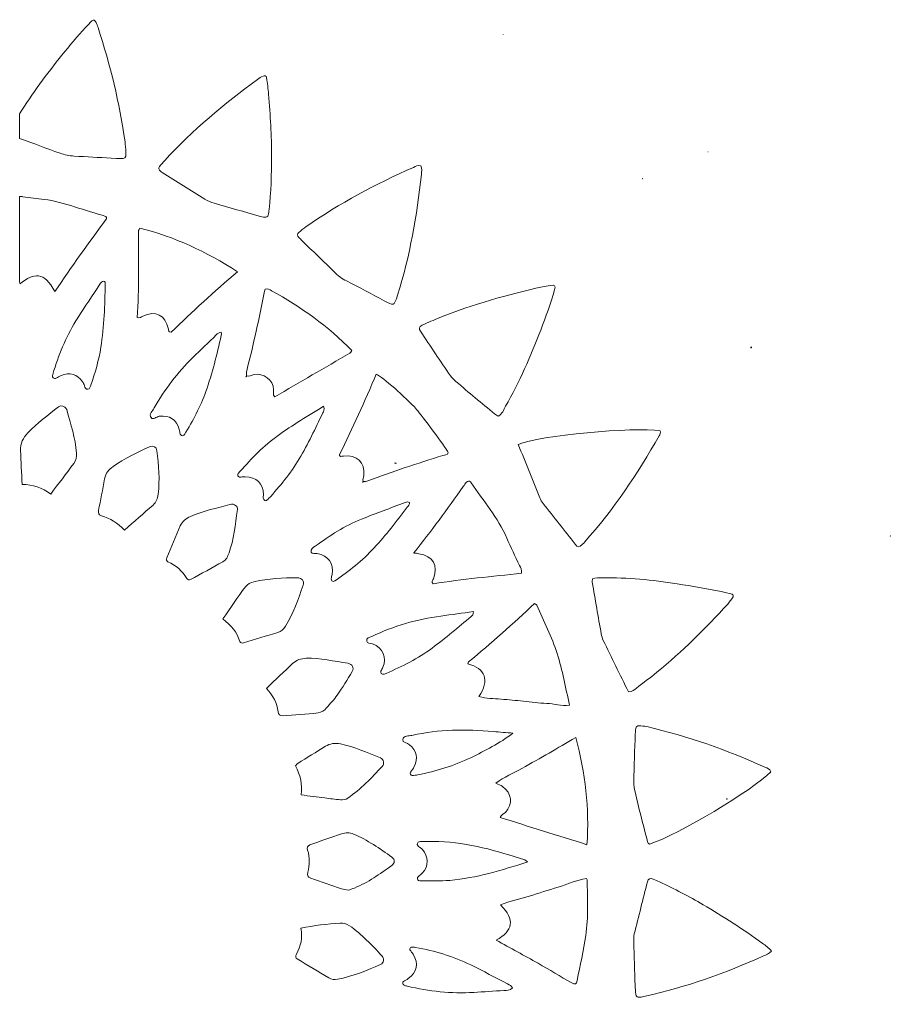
# Model space of a CAD drawing. Extents: x 419 to 2590, y -2736 to -264.
# Drawn here: x 2145.7 to 2411.8, y -2434.7 to -2135.8 of the extents above; entities that cross this region are included whole.
import ezdxf

# ---------------------------------------------------------------- set-up
doc = ezdxf.new("R2010")
doc.units = 0
doc.header["$MEASUREMENT"] = 0
doc.layers.add('Layer 1', color=7, linetype='Continuous')

# ---------------------------------------------------------------- blocks, each defined once
blk = doc.blocks.new('block 2')
at = {"layer": 'Layer 1', "true_color": 0xffffff}
h = blk.add_hatch(color=7, dxfattribs=at)
h.dxf.hatch_style = 2
edge = h.paths.add_edge_path()
edge.add_spline(control_points=[(2293.52, -2140.32), (2293.53, -2140.3), (2293.53, -2140.27), (2293.53, -2140.25), (2293.51, -2140.24), (2293.48, -2140.24), (2293.46, -2140.23), (2293.48, -2140.28), (2293.5, -2140.34), (2293.52, -2140.39), (2293.52, -2140.37), (2293.52, -2140.35), (2293.52, -2140.32)], knot_values=[0, 0, 0, 0, 1, 1, 1, 2, 2, 2, 3, 3, 3, 4, 4, 4, 4], degree=3, periodic=1)
h = blk.add_hatch(color=7, dxfattribs=at)
h.dxf.hatch_style = 2
edge = h.paths.add_edge_path()
edge.add_spline(control_points=[(2356.05, -2176.24), (2356.09, -2176.25), (2356.11, -2176.25), (2356.15, -2176.26), (2356.14, -2176.24), (2356.14, -2176.21), (2356.13, -2176.19), (2356.11, -2176.19), (2356.1, -2176.19), (2356.09, -2176.19), (2356.08, -2176.2), (2356.06, -2176.22), (2356.05, -2176.24)], knot_values=[0, 0, 0, 0, 1, 1, 1, 2, 2, 2, 3, 3, 3, 4, 4, 4, 4], degree=3, periodic=1)
h = blk.add_hatch(color=7, dxfattribs=at)
h.dxf.hatch_style = 2
edge = h.paths.add_edge_path()
edge.add_spline(control_points=[(2336.15, -2184.48), (2336.11, -2184.45), (2336.08, -2184.42), (2336.04, -2184.39), (2336, -2184.47), (2336.01, -2184.51), (2336.15, -2184.48)], knot_values=[0, 0, 0, 0, 1, 1, 1, 2, 2, 2, 2], degree=3, periodic=1)
h = blk.add_hatch(color=7, dxfattribs=at)
h.dxf.hatch_style = 2
edge = h.paths.add_edge_path()
edge.add_spline(control_points=[(2369.32, -2235.97), (2369.23, -2235.83), (2369.16, -2235.86), (2369.18, -2236.06), (2369.18, -2236.09), (2369.25, -2236.12), (2369.32, -2236.15), (2369.33, -2236.16), (2369.33, -2236.16), (2369.34, -2236.16), (2369.36, -2236.17), (2369.38, -2236.18), (2369.39, -2236.19), (2369.38, -2236.17), (2369.38, -2236.14), (2369.37, -2236.12), (2369.36, -2236.1), (2369.36, -2236.08), (2369.35, -2236.05), (2369.35, -2236.04), (2369.36, -2236.03), (2369.36, -2236.02), (2369.34, -2236), (2369.33, -2235.99), (2369.32, -2235.97)], knot_values=[0, 0, 0, 0, 1, 1, 1, 2, 2, 2, 3, 3, 3, 4, 4, 4, 5, 5, 5, 6, 6, 6, 7, 7, 7, 8, 8, 8, 8], degree=3, periodic=1)
h = blk.add_hatch(color=7, dxfattribs=at)
h.dxf.hatch_style = 2
edge = h.paths.add_edge_path()
edge.add_spline(control_points=[(2260.53, -2271.38), (2260.54, -2271.38), (2260.54, -2271.37), (2260.54, -2271.37), (2260.5, -2271.36), (2260.46, -2271.35), (2260.42, -2271.34), (2260.54, -2271.39), (2260.65, -2271.44), (2260.76, -2271.48), (2260.68, -2271.45), (2260.61, -2271.42), (2260.53, -2271.38)], knot_values=[0, 0, 0, 0, 1, 1, 1, 2, 2, 2, 3, 3, 3, 4, 4, 4, 4], degree=3, periodic=1)
h = blk.add_hatch(color=7, dxfattribs=at)
h.dxf.hatch_style = 2
edge = h.paths.add_edge_path()
edge.add_spline(control_points=[(2411.76, -2293.62), (2411.79, -2293.64), (2411.81, -2293.65), (2411.84, -2293.68), (2411.82, -2293.65), (2411.83, -2293.63), (2411.82, -2293.61), (2411.81, -2293.61), (2411.8, -2293.61), (2411.79, -2293.61), (2411.78, -2293.61), (2411.77, -2293.61), (2411.76, -2293.62)], knot_values=[0, 0, 0, 0, 1, 1, 1, 2, 2, 2, 3, 3, 3, 4, 4, 4, 4], degree=3, periodic=1)
h = blk.add_hatch(color=7, dxfattribs=at)
h.dxf.hatch_style = 2
edge = h.paths.add_edge_path()
edge.add_spline(control_points=[(2361.91, -2374.1), (2361.93, -2374.06), (2361.94, -2374.03), (2361.96, -2374), (2361.89, -2374.03), (2361.82, -2374.06), (2361.74, -2374.1), (2361.78, -2374.09), (2361.82, -2374.09), (2361.86, -2374.09), (2361.88, -2374.09), (2361.89, -2374.09), (2361.91, -2374.1)], knot_values=[0, 0, 0, 0, 1, 1, 1, 2, 2, 2, 3, 3, 3, 4, 4, 4, 4], degree=3, periodic=1)
at = {"layer": 'Layer 1', "lineweight": 0}
for points, knots in [([(2151.88, -2155.5), (2156.25, -2149.49), (2160.92, -2143.72), (2165.89, -2138.2), (2166.5, -2137.52), (2167.14, -2136.87), (2167.81, -2136.24), (2168.27, -2135.8), (2168.83, -2136), (2169.1, -2136.66), (2169.31, -2137.19), (2169.53, -2137.72), (2169.7, -2138.26), (2173.43, -2149.68), (2176.27, -2161.3), (2177.93, -2173.2), (2177.96, -2173.42), (2177.99, -2173.65), (2178, -2173.88), (2178.4, -2179.11), (2178.81, -2178.35), (2173.7, -2178.17), (2169.94, -2177.96), (2166.18, -2177.75), (2162.42, -2177.53), (2160.93, -2177.45), (2159.47, -2177.17), (2158.07, -2176.66), (2153.95, -2175.16), (2149.83, -2173.65), (2145.71, -2172.14), (2145.71, -2172.14), (2145.71, -2164.64), (2145.71, -2164.64), (2147.65, -2161.52), (2149.72, -2158.48), (2151.88, -2155.5)], [0, 0, 0, 0, 1, 1, 1, 2, 2, 2, 3, 3, 3, 4, 4, 4, 5, 5, 5, 6, 6, 6, 7, 7, 7, 8, 8, 8, 9, 9, 9, 10, 10, 10, 11, 11, 11, 12, 12, 12, 12]), ([(2293.52, -2140.32), (2293.53, -2140.3), (2293.53, -2140.27), (2293.53, -2140.25), (2293.51, -2140.24), (2293.48, -2140.24), (2293.46, -2140.23), (2293.48, -2140.28), (2293.5, -2140.34), (2293.52, -2140.39), (2293.52, -2140.37), (2293.52, -2140.35), (2293.52, -2140.32)], [0, 0, 0, 0, 1, 1, 1, 2, 2, 2, 3, 3, 3, 4, 4, 4, 4]), ([(2188.5, -2180.69), (2188.99, -2180.06), (2189.5, -2179.44), (2190.05, -2178.86), (2198.63, -2169.63), (2208.19, -2161.51), (2218.39, -2154.13), (2218.94, -2153.73), (2219.53, -2153.36), (2220.13, -2153.06), (2220.62, -2152.82), (2221.06, -2153.02), (2221.14, -2153.56), (2221.4, -2155.25), (2221.69, -2156.94), (2221.81, -2158.65), (2222.27, -2165.02), (2222.84, -2171.39), (2222.66, -2177.42), (2222.75, -2183.17), (2222.57, -2188.53), (2221.95, -2193.87), (2221.88, -2194.43), (2221.83, -2195.01), (2221.67, -2195.55), (2221.54, -2196), (2221.15, -2196.29), (2220.63, -2196.22), (2220.07, -2196.15), (2219.51, -2196.04), (2218.96, -2195.89), (2214.36, -2194.59), (2209.76, -2193.27), (2205.15, -2191.97), (2204.15, -2191.69), (2203.24, -2191.28), (2202.36, -2190.72), (2198.02, -2187.97), (2193.66, -2185.26), (2189.31, -2182.53), (2189.12, -2182.41), (2188.91, -2182.31), (2188.74, -2182.16), (2188.25, -2181.74), (2188.06, -2181.24), (2188.5, -2180.69)], [0, 0, 0, 0, 1, 1, 1, 2, 2, 2, 3, 3, 3, 4, 4, 4, 5, 5, 5, 6, 6, 6, 7, 7, 7, 8, 8, 8, 9, 9, 9, 10, 10, 10, 11, 11, 11, 12, 12, 12, 13, 13, 13, 14, 14, 14, 15, 15, 15, 15]), ([(2356.05, -2176.24), (2356.09, -2176.25), (2356.11, -2176.25), (2356.15, -2176.26), (2356.14, -2176.24), (2356.14, -2176.21), (2356.13, -2176.19), (2356.11, -2176.19), (2356.1, -2176.19), (2356.09, -2176.19), (2356.08, -2176.2), (2356.06, -2176.22), (2356.05, -2176.24)], [0, 0, 0, 0, 1, 1, 1, 2, 2, 2, 3, 3, 3, 4, 4, 4, 4]), ([(2231.04, -2200.89), (2231.71, -2200.28), (2232.45, -2199.73), (2233.19, -2199.21), (2243.49, -2191.95), (2254.54, -2186.05), (2266.05, -2180.99), (2266.76, -2180.68), (2267.45, -2180.15), (2268.32, -2180.51), (2268.76, -2181.37), (2268.6, -2182.29), (2268.5, -2183.19), (2267.14, -2195.68), (2265.01, -2208.03), (2261.23, -2220.05), (2260.12, -2223.59), (2259.99, -2223.3), (2257.17, -2221.76), (2253.36, -2219.69), (2249.52, -2217.69), (2245.66, -2215.71), (2244.23, -2214.97), (2242.95, -2214.07), (2241.8, -2212.92), (2238.57, -2209.7), (2235.27, -2206.54), (2232, -2203.35), (2231.68, -2203.04), (2231.35, -2202.72), (2231.04, -2202.39), (2230.56, -2201.89), (2230.55, -2201.33), (2231.04, -2200.89)], [0, 0, 0, 0, 1, 1, 1, 2, 2, 2, 3, 3, 3, 4, 4, 4, 5, 5, 5, 6, 6, 6, 7, 7, 7, 8, 8, 8, 9, 9, 9, 10, 10, 10, 11, 11, 11, 11]), ([(2336.15, -2184.48), (2336.11, -2184.45), (2336.08, -2184.42), (2336.04, -2184.39), (2336, -2184.47), (2336.01, -2184.51), (2336.15, -2184.48)], [0, 0, 0, 0, 1, 1, 1, 2, 2, 2, 2]), ([(2172.19, -2196.84), (2166.82, -2204.08), (2161.52, -2211.37), (2156.52, -2218.97), (2153.15, -2212.7), (2150.11, -2213.23), (2145.86, -2216.54), (2145.81, -2216.38), (2145.76, -2216.23), (2145.71, -2216.08), (2145.71, -2216.08), (2145.71, -2189.84), (2145.71, -2189.84), (2146.05, -2189.89), (2146.4, -2189.93), (2146.74, -2189.97), (2148.89, -2190.24), (2151.04, -2190.53), (2153.19, -2190.78), (2156.38, -2191.16), (2159.44, -2192.04), (2162.48, -2193.02), (2165.73, -2194.06), (2169, -2195.02), (2172.11, -2195.98), (2172.22, -2196.33), (2172.27, -2196.42), (2172.27, -2196.51), (2172.27, -2196.63), (2172.25, -2196.76), (2172.19, -2196.84)], [0, 0, 0, 0, 1, 1, 1, 2, 2, 2, 3, 3, 3, 4, 4, 4, 5, 5, 5, 6, 6, 6, 7, 7, 7, 8, 8, 8, 9, 9, 9, 10, 10, 10, 10]), ([(2182.1, -2200.28), (2182.1, -2200.08), (2182.28, -2199.88), (2182.44, -2199.55), (2193.01, -2202.2), (2202.77, -2206.69), (2212.28, -2212.88), (2205.14, -2218.96), (2198.43, -2225.14), (2192.07, -2231.4), (2191.11, -2231.38), (2191.26, -2230.82), (2191.18, -2230.43), (2190.3, -2226.13), (2187.27, -2224.59), (2183.35, -2226.47), (2182.86, -2226.71), (2182.45, -2227.2), (2181.63, -2226.9), (2182.3, -2218.08), (2181.95, -2209.17), (2182.1, -2200.28)], [0, 0, 0, 0, 1, 1, 1, 2, 2, 2, 3, 3, 3, 4, 4, 4, 5, 5, 5, 6, 6, 6, 7, 7, 7, 7]), ([(2167.52, -2247.51), (2167.35, -2248.02), (2167.22, -2248.7), (2166.58, -2248.81), (2165.84, -2248.93), (2165.75, -2248.24), (2165.55, -2247.72), (2165.39, -2247.3), (2165.2, -2246.87), (2164.95, -2246.5), (2163.45, -2244.24), (2160.89, -2243.5), (2158.38, -2244.6), (2157.86, -2244.83), (2157.39, -2245.17), (2156.9, -2245.44), (2156.57, -2245.62), (2156.22, -2245.56), (2155.97, -2245.31), (2155.84, -2245.18), (2155.76, -2244.92), (2155.8, -2244.73), (2155.89, -2244.18), (2156.02, -2243.62), (2156.19, -2243.08), (2158.02, -2237.43), (2160.26, -2231.97), (2163.48, -2226.97), (2165.7, -2223.53), (2167.99, -2220.13), (2170.27, -2216.73), (2170.56, -2216.3), (2170.79, -2215.71), (2171.42, -2215.74), (2171.91, -2215.9), (2171.87, -2216.29), (2171.87, -2216.6), (2171.79, -2223.08), (2171.56, -2229.56), (2170.55, -2235.98), (2169.93, -2239.92), (2168.77, -2243.73), (2167.52, -2247.51)], [0, 0, 0, 0, 1, 1, 1, 2, 2, 2, 3, 3, 3, 4, 4, 4, 5, 5, 5, 6, 6, 6, 7, 7, 7, 8, 8, 8, 9, 9, 9, 10, 10, 10, 11, 11, 11, 12, 12, 12, 13, 13, 13, 14, 14, 14, 14]), ([(2274.09, -2226.92), (2284.27, -2222.81), (2294.81, -2219.89), (2305.5, -2217.5), (2306.28, -2217.32), (2307.08, -2217.23), (2307.87, -2217.11), (2309.34, -2216.89), (2309.55, -2217.07), (2309.18, -2218.41), (2308.03, -2222.6), (2306.48, -2226.65), (2304.96, -2230.71), (2301.94, -2238.73), (2298.44, -2246.54), (2294.24, -2254.02), (2293.64, -2255.08), (2293.24, -2256.33), (2292.01, -2257.07), (2291.63, -2256.84), (2291.22, -2256.64), (2290.88, -2256.36), (2286.93, -2253.07), (2282.98, -2249.77), (2279.06, -2246.45), (2278.45, -2245.94), (2277.84, -2245.4), (2277.4, -2244.75), (2274.31, -2240.22), (2271.27, -2235.66), (2268.22, -2231.1), (2267.62, -2230.2), (2267.74, -2229.69), (2268.75, -2229.23), (2270.51, -2228.42), (2272.29, -2227.65), (2274.09, -2226.92)], [0, 0, 0, 0, 1, 1, 1, 2, 2, 2, 3, 3, 3, 4, 4, 4, 5, 5, 5, 6, 6, 6, 7, 7, 7, 8, 8, 8, 9, 9, 9, 10, 10, 10, 11, 11, 11, 12, 12, 12, 12]), ([(2247.27, -2237), (2247.07, -2237.26), (2246.92, -2237.61), (2246.65, -2237.76), (2239, -2242.23), (2231.34, -2246.67), (2223.67, -2251.12), (2222.98, -2250.41), (2223.37, -2249.58), (2223.35, -2248.85), (2223.28, -2246.06), (2220.2, -2243.66), (2217.29, -2244.3), (2216.56, -2244.46), (2215.9, -2245.02), (2215.08, -2244.75), (2215.08, -2244.77), (2215.08, -2244.79), (2215.08, -2244.8), (2215.05, -2244.8), (2215.04, -2244.81), (2215.01, -2244.82), (2215.02, -2244.88), (2215.03, -2244.93), (2215.06, -2244.95), (2215.03, -2244.95), (2215.01, -2244.96), (2214.98, -2244.97), (2214.8, -2245.03), (2214.79, -2244.87), (2215.01, -2244.82), (2215.01, -2244.79), (2215.01, -2244.77), (2215.01, -2244.73), (2215.03, -2244.74), (2215.06, -2244.75), (2215.08, -2244.75), (2215.08, -2244.21), (2214.98, -2243.64), (2215.12, -2243.13), (2217.24, -2235.09), (2218.93, -2226.95), (2220.56, -2218.8), (2220.6, -2218.58), (2220.72, -2218.38), (2220.8, -2218.18), (2221.57, -2217.86), (2222.12, -2218.36), (2222.7, -2218.68), (2231.7, -2223.67), (2240.05, -2229.54), (2247.27, -2237)], [0, 0, 0, 0, 1, 1, 1, 2, 2, 2, 3, 3, 3, 4, 4, 4, 5, 5, 5, 6, 6, 6, 7, 7, 7, 8, 8, 8, 9, 9, 9, 10, 10, 10, 11, 11, 11, 12, 12, 12, 13, 13, 13, 14, 14, 14, 15, 15, 15, 16, 16, 16, 17, 17, 17, 17]), ([(2207.34, -2232.39), (2205.97, -2238.16), (2204.65, -2243.95), (2202.63, -2249.53), (2200.97, -2254.15), (2198.73, -2258.52), (2196.06, -2262.65), (2195.87, -2262.94), (2195.58, -2263.16), (2195.22, -2262.98), (2195.04, -2262.88), (2194.85, -2262.68), (2194.8, -2262.49), (2194.67, -2262.06), (2194.64, -2261.59), (2194.53, -2261.15), (2193.7, -2258.04), (2191.59, -2256.69), (2188.4, -2257.08), (2187.52, -2257.18), (2186.5, -2258.31), (2185.89, -2257.49), (2185.09, -2256.42), (2186.37, -2255.46), (2186.88, -2254.53), (2190.03, -2248.79), (2194.02, -2243.68), (2198.69, -2239.09), (2201.05, -2236.77), (2203.45, -2234.49), (2205.83, -2232.19), (2206.24, -2231.8), (2206.64, -2231.38), (2207.35, -2231.39), (2207.35, -2231.72), (2207.41, -2232.07), (2207.34, -2232.39)], [0, 0, 0, 0, 1, 1, 1, 2, 2, 2, 3, 3, 3, 4, 4, 4, 5, 5, 5, 6, 6, 6, 7, 7, 7, 8, 8, 8, 9, 9, 9, 10, 10, 10, 11, 11, 11, 12, 12, 12, 12]), ([(2369.32, -2235.97), (2369.23, -2235.83), (2369.16, -2235.86), (2369.18, -2236.06), (2369.18, -2236.09), (2369.25, -2236.12), (2369.32, -2236.15), (2369.33, -2236.16), (2369.33, -2236.16), (2369.34, -2236.16), (2369.36, -2236.17), (2369.38, -2236.18), (2369.39, -2236.19), (2369.38, -2236.17), (2369.38, -2236.14), (2369.37, -2236.12), (2369.36, -2236.1), (2369.36, -2236.08), (2369.35, -2236.05), (2369.35, -2236.04), (2369.36, -2236.03), (2369.36, -2236.02), (2369.34, -2236), (2369.33, -2235.99), (2369.32, -2235.97)], [0, 0, 0, 0, 1, 1, 1, 2, 2, 2, 3, 3, 3, 4, 4, 4, 5, 5, 5, 6, 6, 6, 7, 7, 7, 8, 8, 8, 8]), ([(2254.69, -2244.18), (2256.74, -2245.16), (2263.6, -2251.19), (2267.03, -2254.96), (2268.65, -2256.74), (2275.74, -2266.4), (2276.72, -2268.17), (2276.46, -2268.99), (2275.64, -2268.87), (2275.06, -2269.05), (2267.35, -2271.49), (2259.65, -2273.94), (2252.1, -2276.85), (2251.69, -2277), (2251.22, -2276.99), (2250.77, -2277.05), (2250.79, -2277.08), (2250.8, -2277.11), (2250.81, -2277.14), (2250.79, -2277.11), (2250.76, -2277.1), (2250.73, -2277.08), (2250.65, -2277.14), (2250.62, -2277.19), (2250.62, -2277.23), (2250.6, -2277.22), (2250.58, -2277.2), (2250.55, -2277.17), (2250.46, -2277.1), (2250.58, -2277), (2250.73, -2277.08), (2250.74, -2277.07), (2250.75, -2277.06), (2250.77, -2277.05), (2250.77, -2277.05), (2250.77, -2277.05), (2250.77, -2277.05), (2250.44, -2276.42), (2250.81, -2275.8), (2250.88, -2275.17), (2251.31, -2271.13), (2248.79, -2268.73), (2244.67, -2269.25), (2244.34, -2269.29), (2244.01, -2269.3), (2243.75, -2269.32), (2243.59, -2269.2), (2243.46, -2269.14), (2243.44, -2269.06), (2243.41, -2268.97), (2243.46, -2268.83), (2243.51, -2268.73), (2247.45, -2260.65), (2251.23, -2252.49), (2254.69, -2244.18)], [0, 0, 0, 0, 1, 1, 1, 2, 2, 2, 3, 3, 3, 4, 4, 4, 5, 5, 5, 6, 6, 6, 7, 7, 7, 8, 8, 8, 9, 9, 9, 10, 10, 10, 11, 11, 11, 12, 12, 12, 13, 13, 13, 14, 14, 14, 15, 15, 15, 16, 16, 16, 17, 17, 17, 18, 18, 18, 18]), ([(2157.63, -2254.16), (2158.31, -2253.61), (2159.55, -2253.96), (2159.97, -2254.73), (2160.02, -2254.83), (2160.08, -2254.93), (2160.11, -2255.04), (2161.3, -2259.42), (2162.81, -2263.72), (2163.1, -2268.31), (2163.18, -2269.54), (2162.97, -2270.58), (2162.27, -2271.51), (2159.96, -2274.6), (2157.63, -2277.67), (2155.23, -2280.83), (2152.54, -2278.83), (2149.67, -2278.02), (2146.51, -2277.87), (2146.34, -2274.35), (2146.14, -2270.95), (2146.02, -2267.55), (2145.95, -2265.42), (2146.74, -2263.69), (2148.27, -2262.09), (2151.12, -2259.1), (2154.44, -2256.72), (2157.63, -2254.16)], [0, 0, 0, 0, 1, 1, 1, 2, 2, 2, 3, 3, 3, 4, 4, 4, 5, 5, 5, 6, 6, 6, 7, 7, 7, 8, 8, 8, 9, 9, 9, 9]), ([(2238.35, -2256.05), (2236.11, -2260.8), (2233.85, -2265.54), (2231.18, -2270.07), (2228.54, -2274.51), (2225.29, -2278.48), (2221.79, -2282.25), (2221.71, -2282.34), (2221.64, -2282.42), (2221.54, -2282.49), (2221.29, -2282.67), (2221.05, -2283.06), (2220.7, -2282.83), (2220.45, -2282.67), (2220.24, -2282.34), (2220.17, -2282.05), (2220.1, -2281.73), (2220.28, -2281.37), (2220.26, -2281.04), (2220.1, -2277.51), (2218.13, -2275.61), (2214.61, -2275.59), (2214.04, -2275.59), (2213.48, -2275.65), (2212.91, -2275.64), (2212.49, -2275.63), (2212.2, -2274.95), (2212.51, -2274.6), (2214.27, -2272.65), (2215.99, -2270.67), (2217.83, -2268.81), (2221.62, -2264.96), (2226, -2261.86), (2230.56, -2259.01), (2233.16, -2257.38), (2235.77, -2255.76), (2238.57, -2254.02), (2239.01, -2255.11), (2238.58, -2255.58), (2238.35, -2256.05)], [0, 0, 0, 0, 1, 1, 1, 2, 2, 2, 3, 3, 3, 4, 4, 4, 5, 5, 5, 6, 6, 6, 7, 7, 7, 8, 8, 8, 9, 9, 9, 10, 10, 10, 11, 11, 11, 12, 12, 12, 13, 13, 13, 13]), ([(2341.47, -2261.48), (2341.77, -2262.09), (2341.4, -2262.6), (2341.14, -2263.07), (2334.6, -2274.62), (2327.22, -2285.59), (2318.37, -2295.53), (2318.14, -2295.78), (2317.9, -2296.03), (2317.66, -2296.27), (2316.69, -2297.19), (2316.29, -2297.19), (2315.45, -2296.12), (2312.19, -2292), (2308.95, -2287.87), (2305.71, -2283.73), (2305.3, -2283.2), (2304.92, -2282.6), (2304.67, -2281.98), (2302.48, -2276.59), (2300.33, -2271.19), (2298.11, -2265.66), (2304.41, -2262.86), (2333.39, -2260.31), (2341.47, -2261.48)], [0, 0, 0, 0, 1, 1, 1, 2, 2, 2, 3, 3, 3, 4, 4, 4, 5, 5, 5, 6, 6, 6, 7, 7, 7, 8, 8, 8, 8]), ([(2187.69, -2267.6), (2188.19, -2272.02), (2188.62, -2276.45), (2188.05, -2280.9), (2187.88, -2282.2), (2187.51, -2283.34), (2186.51, -2284.22), (2183.6, -2286.75), (2180.69, -2289.29), (2177.74, -2291.86), (2175.59, -2289.77), (2173.41, -2288.17), (2170.7, -2287.48), (2169.79, -2287.25), (2169.71, -2286.62), (2169.84, -2285.91), (2170.45, -2282.66), (2171.11, -2279.43), (2171.68, -2276.17), (2171.98, -2274.46), (2172.97, -2273.39), (2174.34, -2272.4), (2177.79, -2269.92), (2181.64, -2268.21), (2185.43, -2266.36), (2186.47, -2265.86), (2187.56, -2266.45), (2187.69, -2267.6)], [0, 0, 0, 0, 1, 1, 1, 2, 2, 2, 3, 3, 3, 4, 4, 4, 5, 5, 5, 6, 6, 6, 7, 7, 7, 8, 8, 8, 9, 9, 9, 9]), ([(2260.53, -2271.38), (2260.54, -2271.38), (2260.54, -2271.37), (2260.54, -2271.37), (2260.5, -2271.36), (2260.46, -2271.35), (2260.42, -2271.34), (2260.54, -2271.39), (2260.65, -2271.44), (2260.76, -2271.48), (2260.68, -2271.45), (2260.61, -2271.42), (2260.53, -2271.38)], [0, 0, 0, 0, 1, 1, 1, 2, 2, 2, 3, 3, 3, 4, 4, 4, 4]), ([(2299.1, -2305.07), (2290.12, -2306.04), (2281.06, -2306.84), (2272.12, -2308.28), (2271.45, -2307.65), (2272.02, -2307.21), (2272.2, -2306.74), (2273.73, -2302.66), (2272.05, -2299.77), (2267.74, -2299.08), (2267.23, -2299), (2266.72, -2298.89), (2266.2, -2298.79), (2266.2, -2298.8), (2266.19, -2298.81), (2266.19, -2298.81), (2266.27, -2298.85), (2266.34, -2298.88), (2266.42, -2298.91), (2266.31, -2298.87), (2266.2, -2298.82), (2266.08, -2298.77), (2266.12, -2298.78), (2266.16, -2298.79), (2266.2, -2298.79), (2271.43, -2292.22), (2276.47, -2285.47), (2281.29, -2278.55), (2281.61, -2278.08), (2281.93, -2277.6), (2282.3, -2277.18), (2282.64, -2276.8), (2283.07, -2276.74), (2283.48, -2277.12), (2283.56, -2277.2), (2283.65, -2277.28), (2283.71, -2277.37), (2287.44, -2282.95), (2291.88, -2288.06), (2294.58, -2294.3), (2295.8, -2297.13), (2297.2, -2299.87), (2298.47, -2302.67), (2298.8, -2303.37), (2299.32, -2304.03), (2299.1, -2305.07)], [0, 0, 0, 0, 1, 1, 1, 2, 2, 2, 3, 3, 3, 4, 4, 4, 5, 5, 5, 6, 6, 6, 7, 7, 7, 8, 8, 8, 9, 9, 9, 10, 10, 10, 11, 11, 11, 12, 12, 12, 13, 13, 13, 14, 14, 14, 15, 15, 15, 15]), ([(2250.17, -2288.52), (2254.6, -2286.76), (2259.08, -2285.11), (2263.54, -2283.41), (2263.97, -2283.25), (2264.4, -2283.14), (2264.84, -2283.4), (2264.92, -2284.03), (2264.51, -2284.45), (2264.19, -2284.88), (2260.94, -2289.13), (2257.7, -2293.39), (2254.05, -2297.31), (2250.47, -2301.16), (2246.41, -2304.45), (2242.03, -2307.36), (2241.74, -2307.56), (2241.4, -2307.63), (2241.15, -2307.35), (2241.01, -2307.2), (2240.92, -2306.93), (2240.94, -2306.73), (2240.98, -2306.28), (2241.14, -2305.84), (2241.21, -2305.4), (2241.71, -2301.98), (2240.03, -2299.61), (2236.68, -2299.01), (2236.04, -2298.89), (2235.1, -2299.28), (2234.83, -2298.57), (2234.46, -2297.61), (2235.48, -2297.24), (2236.08, -2296.79), (2240.49, -2293.54), (2245.05, -2290.54), (2250.17, -2288.52)], [0, 0, 0, 0, 1, 1, 1, 2, 2, 2, 3, 3, 3, 4, 4, 4, 5, 5, 5, 6, 6, 6, 7, 7, 7, 8, 8, 8, 9, 9, 9, 10, 10, 10, 11, 11, 11, 12, 12, 12, 12]), ([(2210.01, -2284.03), (2211.42, -2283.65), (2212.37, -2284.63), (2212.29, -2285.55), (2211.57, -2290.41), (2211.17, -2294.73), (2209.71, -2298.84), (2209.31, -2299.97), (2208.89, -2300.95), (2207.81, -2301.54), (2204.53, -2303.35), (2201.25, -2305.18), (2197.96, -2306.98), (2197.48, -2307.25), (2197.02, -2307.01), (2196.79, -2306.62), (2195.42, -2304.29), (2193.53, -2302.58), (2191.04, -2301.52), (2190.59, -2301.33), (2190.53, -2300.84), (2190.74, -2300.35), (2192.1, -2297.1), (2193.43, -2293.83), (2194.8, -2290.58), (2195.4, -2289.14), (2196.53, -2288.36), (2197.96, -2287.7), (2201.82, -2285.92), (2205.96, -2285.13), (2210.01, -2284.03)], [0, 0, 0, 0, 1, 1, 1, 2, 2, 2, 3, 3, 3, 4, 4, 4, 5, 5, 5, 6, 6, 6, 7, 7, 7, 8, 8, 8, 9, 9, 9, 10, 10, 10, 10]), ([(2411.76, -2293.62), (2411.79, -2293.64), (2411.81, -2293.65), (2411.84, -2293.68), (2411.82, -2293.65), (2411.83, -2293.63), (2411.82, -2293.61), (2411.81, -2293.61), (2411.8, -2293.61), (2411.79, -2293.61), (2411.78, -2293.61), (2411.77, -2293.61), (2411.76, -2293.62)], [0, 0, 0, 0, 1, 1, 1, 2, 2, 2, 3, 3, 3, 4, 4, 4, 4]), ([(2214.78, -2309.16), (2215.45, -2308.31), (2216.27, -2307.92), (2217.34, -2307.67), (2221.71, -2306.61), (2226.15, -2306.45), (2230.6, -2306.45), (2232.02, -2306.46), (2232.76, -2307.41), (2232.33, -2308.7), (2230.89, -2313.03), (2229.37, -2317.33), (2226.97, -2321.26), (2226.39, -2322.21), (2225.67, -2322.81), (2224.64, -2323.13), (2221.16, -2324.19), (2217.68, -2325.27), (2214.19, -2326.32), (2213.74, -2326.45), (2213.2, -2326.39), (2213.04, -2325.88), (2212.15, -2323.05), (2210.31, -2320.93), (2207.87, -2319.02), (2210.2, -2315.68), (2212.3, -2312.29), (2214.78, -2309.16)], [0, 0, 0, 0, 1, 1, 1, 2, 2, 2, 3, 3, 3, 4, 4, 4, 5, 5, 5, 6, 6, 6, 7, 7, 7, 8, 8, 8, 9, 9, 9, 9]), ([(2346.66, -2308.28), (2351.16, -2308.98), (2355.64, -2309.8), (2360.12, -2310.61), (2361.24, -2310.81), (2362.34, -2311.14), (2363.43, -2311.45), (2363.84, -2311.57), (2363.9, -2312.02), (2363.73, -2312.28), (2363.23, -2313.03), (2362.7, -2313.78), (2362.1, -2314.45), (2355.35, -2321.9), (2348.24, -2328.98), (2340.43, -2335.33), (2338.39, -2336.99), (2336.3, -2338.57), (2334.21, -2340.17), (2333.59, -2340.64), (2332.99, -2341.19), (2331.79, -2341.32), (2329.17, -2336), (2326.6, -2330.79), (2324.07, -2325.57), (2323.77, -2324.96), (2323.59, -2324.28), (2323.47, -2323.61), (2322.54, -2318.34), (2321.63, -2313.06), (2320.73, -2307.78), (2320.67, -2307.46), (2320.77, -2307.11), (2320.79, -2306.8), (2321.79, -2306.22), (2322.84, -2306.45), (2323.85, -2306.43), (2331.51, -2306.32), (2339.1, -2307.11), (2346.66, -2308.28)], [0, 0, 0, 0, 1, 1, 1, 2, 2, 2, 3, 3, 3, 4, 4, 4, 5, 5, 5, 6, 6, 6, 7, 7, 7, 8, 8, 8, 9, 9, 9, 10, 10, 10, 11, 11, 11, 12, 12, 12, 13, 13, 13, 13]), ([(2306.81, -2344.82), (2304.43, -2344.75), (2302.05, -2344.38), (2299.67, -2344.15), (2297.4, -2343.93), (2295.13, -2343.73), (2292.86, -2343.52), (2290.6, -2343.31), (2288.3, -2343.43), (2286.09, -2342.68), (2289.47, -2337.76), (2288.03, -2334.12), (2282.66, -2332.78), (2282.75, -2332.57), (2282.77, -2332.3), (2282.92, -2332.17), (2289.83, -2326.4), (2296.6, -2320.47), (2303.08, -2314.3), (2303.45, -2314.55), (2303.74, -2314.63), (2303.81, -2314.8), (2305.92, -2319.72), (2308.33, -2324.55), (2309.99, -2329.62), (2311.63, -2334.67), (2312.52, -2339.98), (2313.78, -2345.35), (2311.25, -2345.79), (2309.06, -2344.9), (2306.81, -2344.82)], [0, 0, 0, 0, 1, 1, 1, 2, 2, 2, 3, 3, 3, 4, 4, 4, 5, 5, 5, 6, 6, 6, 7, 7, 7, 8, 8, 8, 9, 9, 9, 10, 10, 10, 10]), ([(2271.78, -2327.92), (2267.44, -2331.12), (2262.68, -2333.5), (2257.77, -2335.65), (2257.57, -2335.74), (2257.36, -2335.85), (2257.14, -2335.89), (2256.81, -2335.94), (2256.43, -2335.99), (2256.24, -2335.64), (2256.14, -2335.46), (2256.09, -2335.19), (2256.15, -2335), (2256.29, -2334.58), (2256.53, -2334.18), (2256.72, -2333.77), (2257.99, -2331), (2256.73, -2327.77), (2253.52, -2326.59), (2252.91, -2326.36), (2251.94, -2326.57), (2251.78, -2325.81), (2251.55, -2324.75), (2252.67, -2324.66), (2253.32, -2324.35), (2260.05, -2321.17), (2267.12, -2319.12), (2274.49, -2318.12), (2277.75, -2317.68), (2281, -2317.22), (2284.4, -2316.75), (2284.45, -2317.69), (2284.04, -2317.96), (2283.71, -2318.24), (2279.81, -2321.57), (2275.92, -2324.88), (2271.78, -2327.92)], [0, 0, 0, 0, 1, 1, 1, 2, 2, 2, 3, 3, 3, 4, 4, 4, 5, 5, 5, 6, 6, 6, 7, 7, 7, 8, 8, 8, 9, 9, 9, 10, 10, 10, 11, 11, 11, 12, 12, 12, 12]), ([(2247.37, -2335.1), (2245.89, -2337.52), (2244.39, -2339.94), (2242.77, -2342.28), (2241.81, -2343.68), (2240.61, -2344.92), (2239.52, -2346.23), (2238.85, -2347.05), (2238.02, -2347.5), (2236.93, -2347.69), (2233.33, -2348.3), (2229.68, -2348.29), (2226.06, -2348.58), (2225.26, -2348.65), (2224.83, -2348.26), (2224.72, -2347.41), (2224.38, -2344.74), (2223.19, -2342.46), (2221.16, -2340.23), (2223.98, -2337.55), (2226.61, -2335.04), (2229.26, -2332.55), (2230.37, -2331.51), (2231.68, -2331.11), (2233.26, -2331.05), (2237.64, -2330.89), (2241.84, -2331.94), (2246.11, -2332.58), (2247.36, -2332.77), (2248.02, -2334.04), (2247.37, -2335.1)], [0, 0, 0, 0, 1, 1, 1, 2, 2, 2, 3, 3, 3, 4, 4, 4, 5, 5, 5, 6, 6, 6, 7, 7, 7, 8, 8, 8, 9, 9, 9, 10, 10, 10, 10]), ([(2373.48, -2364.35), (2374.18, -2364.66), (2375.04, -2364.83), (2375.33, -2365.73), (2369.51, -2371.5), (2347.13, -2384.87), (2338.25, -2387.87), (2337.52, -2387.53), (2337.53, -2386.76), (2337.37, -2386.14), (2336.14, -2381.4), (2334.94, -2376.65), (2333.78, -2371.9), (2333.53, -2370.91), (2333.37, -2369.87), (2333.39, -2368.86), (2333.5, -2363.96), (2333.69, -2359.06), (2333.86, -2354.16), (2333.88, -2353.59), (2333.93, -2353.02), (2334.05, -2352.46), (2334.15, -2351.98), (2334.51, -2351.65), (2335, -2351.66), (2335.8, -2351.7), (2336.6, -2351.75), (2337.37, -2351.92), (2349.85, -2354.79), (2361.83, -2359.09), (2373.48, -2364.35)], [0, 0, 0, 0, 1, 1, 1, 2, 2, 2, 3, 3, 3, 4, 4, 4, 5, 5, 5, 6, 6, 6, 7, 7, 7, 8, 8, 8, 9, 9, 9, 10, 10, 10, 10]), ([(2267.41, -2366.7), (2266.86, -2366.82), (2266.28, -2366.82), (2265.71, -2366.84), (2265.28, -2366.85), (2264.93, -2366.23), (2265.16, -2365.85), (2265.52, -2365.28), (2265.99, -2364.76), (2266.3, -2364.16), (2267.61, -2361.67), (2267.04, -2359.18), (2264.84, -2357.46), (2264.14, -2356.92), (2262.68, -2356.78), (2262.81, -2355.91), (2263.01, -2354.53), (2264.64, -2354.83), (2265.63, -2354.61), (2273.83, -2352.73), (2282.13, -2352.71), (2290.47, -2353.41), (2292.47, -2353.58), (2294.47, -2353.77), (2296.48, -2353.94), (2292.36, -2357.07), (2287.99, -2359.26), (2283.6, -2361.42), (2278.45, -2363.94), (2272.98, -2365.47), (2267.41, -2366.7)], [0, 0, 0, 0, 1, 1, 1, 2, 2, 2, 3, 3, 3, 4, 4, 4, 5, 5, 5, 6, 6, 6, 7, 7, 7, 8, 8, 8, 9, 9, 9, 10, 10, 10, 10]), ([(2319.08, -2388.02), (2310.19, -2385.23), (2301.43, -2382.49), (2292.59, -2379.71), (2292.8, -2378.85), (2293.67, -2378.68), (2294.16, -2378.16), (2296.55, -2375.59), (2296.19, -2372.22), (2293.27, -2370.22), (2292.72, -2369.84), (2292.07, -2369.6), (2291.28, -2369.2), (2293.78, -2367.3), (2296.64, -2366.23), (2299.23, -2364.71), (2301.99, -2363.1), (2304.8, -2361.59), (2307.57, -2360), (2310.22, -2358.47), (2312.85, -2356.89), (2315.65, -2355.24), (2318.57, -2366.09), (2319.92, -2376.84), (2319.08, -2388.02)], [0, 0, 0, 0, 1, 1, 1, 2, 2, 2, 3, 3, 3, 4, 4, 4, 5, 5, 5, 6, 6, 6, 7, 7, 7, 8, 8, 8, 8]), ([(2255.97, -2361.5), (2256.98, -2361.91), (2257.3, -2363.28), (2256.55, -2364.08), (2253.28, -2367.56), (2250.03, -2371.08), (2246.01, -2373.77), (2245.29, -2374.26), (2244.54, -2374.36), (2243.74, -2374.28), (2242.16, -2374.13), (2240.58, -2373.93), (2239, -2373.73), (2236.63, -2373.44), (2234.27, -2373.12), (2231.75, -2372.79), (2232.27, -2369.56), (2231.45, -2366.68), (2230.01, -2363.91), (2230.28, -2363.63), (2230.46, -2363.33), (2230.73, -2363.16), (2233.54, -2361.41), (2236.35, -2359.69), (2239.16, -2357.95), (2240.59, -2357.07), (2242.09, -2356.88), (2243.75, -2357.22), (2248.02, -2358.1), (2251.96, -2359.9), (2255.97, -2361.5)], [0, 0, 0, 0, 1, 1, 1, 2, 2, 2, 3, 3, 3, 4, 4, 4, 5, 5, 5, 6, 6, 6, 7, 7, 7, 8, 8, 8, 9, 9, 9, 10, 10, 10, 10]), ([(2361.91, -2374.1), (2361.93, -2374.06), (2361.94, -2374.03), (2361.96, -2374), (2361.89, -2374.03), (2361.82, -2374.06), (2361.74, -2374.1), (2361.78, -2374.09), (2361.82, -2374.09), (2361.86, -2374.09), (2361.88, -2374.09), (2361.89, -2374.09), (2361.91, -2374.1)], [0, 0, 0, 0, 1, 1, 1, 2, 2, 2, 3, 3, 3, 4, 4, 4, 4]), ([(2233.74, -2389.7), (2233.5, -2388.93), (2233.64, -2388.37), (2234.45, -2388.08), (2237.67, -2386.93), (2240.88, -2385.73), (2244.13, -2384.68), (2245.3, -2384.3), (2246.52, -2384.2), (2247.8, -2384.75), (2252.02, -2386.59), (2255.75, -2389.22), (2259.5, -2391.81), (2260.47, -2392.48), (2260.43, -2393.72), (2259.45, -2394.4), (2255.78, -2396.92), (2252.2, -2399.6), (2248.02, -2401.26), (2247.39, -2401.51), (2246.75, -2401.72), (2246.17, -2401.92), (2245.4, -2401.78), (2244.7, -2401.72), (2244.06, -2401.51), (2240.93, -2400.44), (2237.81, -2399.35), (2234.7, -2398.23), (2233.67, -2397.86), (2233.5, -2397.48), (2233.78, -2396.42), (2234.37, -2394.17), (2234.44, -2391.94), (2233.74, -2389.7)], [0, 0, 0, 0, 1, 1, 1, 2, 2, 2, 3, 3, 3, 4, 4, 4, 5, 5, 5, 6, 6, 6, 7, 7, 7, 8, 8, 8, 9, 9, 9, 10, 10, 10, 11, 11, 11, 11]), ([(2277.2, -2398.93), (2274.26, -2399.2), (2271.28, -2399.05), (2268.32, -2399.08), (2267.86, -2399.08), (2267.38, -2399.03), (2267.27, -2398.47), (2267.21, -2398.14), (2267.37, -2397.85), (2267.68, -2397.63), (2268.05, -2397.36), (2268.42, -2397.08), (2268.72, -2396.75), (2270.84, -2394.45), (2270.83, -2391.72), (2268.71, -2389.41), (2268.48, -2389.16), (2268.21, -2388.94), (2267.92, -2388.75), (2267.51, -2388.48), (2267.14, -2388.1), (2267.27, -2387.66), (2267.47, -2387.01), (2268.15, -2387.05), (2268.7, -2387.04), (2270.41, -2387.03), (2272.12, -2387), (2273.83, -2387.06), (2282.92, -2387.34), (2291.53, -2389.91), (2300.1, -2392.65), (2300.3, -2392.72), (2300.46, -2392.91), (2300.99, -2393.3), (2293, -2395.81), (2285.29, -2398.19), (2277.2, -2398.93)], [0, 0, 0, 0, 1, 1, 1, 2, 2, 2, 3, 3, 3, 4, 4, 4, 5, 5, 5, 6, 6, 6, 7, 7, 7, 8, 8, 8, 9, 9, 9, 10, 10, 10, 11, 11, 11, 12, 12, 12, 12]), ([(2304.14, -2424.26), (2299.98, -2421.91), (2295.77, -2419.64), (2291.34, -2417.2), (2296.47, -2414.32), (2297.3, -2410.97), (2292.69, -2406.44), (2295.58, -2405.2), (2298.6, -2404.71), (2301.47, -2403.77), (2304.38, -2402.81), (2307.32, -2401.9), (2310.25, -2401.01), (2313.16, -2400.13), (2315.93, -2398.77), (2318.93, -2398.33), (2319.06, -2398.56), (2319.15, -2398.66), (2319.15, -2398.75), (2319.24, -2404.44), (2319.58, -2410.14), (2318.72, -2415.78), (2318.02, -2420.39), (2317.02, -2424.96), (2316.11, -2429.53), (2315.88, -2430.69), (2315.45, -2430.85), (2314.45, -2430.28), (2311.01, -2428.28), (2307.6, -2426.21), (2304.14, -2424.26)], [0, 0, 0, 0, 1, 1, 1, 2, 2, 2, 3, 3, 3, 4, 4, 4, 5, 5, 5, 6, 6, 6, 7, 7, 7, 8, 8, 8, 9, 9, 9, 10, 10, 10, 10]), ([(2372.65, -2418.12), (2373.65, -2418.85), (2374.72, -2419.51), (2375.44, -2420.54), (2374.79, -2421.4), (2373.89, -2421.66), (2373.07, -2422.02), (2361.4, -2427.24), (2349.42, -2431.59), (2336.9, -2434.32), (2336.35, -2434.45), (2335.79, -2434.59), (2335.23, -2434.64), (2334.6, -2434.71), (2334.09, -2434.44), (2334.01, -2433.75), (2333.91, -2432.85), (2333.84, -2431.94), (2333.81, -2431.03), (2333.66, -2426.58), (2333.51, -2422.13), (2333.39, -2417.68), (2333.37, -2416.89), (2333.38, -2416.06), (2333.57, -2415.3), (2334.88, -2409.99), (2336.22, -2404.68), (2337.59, -2399.38), (2337.86, -2398.32), (2338.29, -2398.16), (2339.36, -2398.58), (2339.99, -2398.83), (2340.61, -2399.13), (2341.24, -2399.41), (2345.81, -2401.49), (2350.24, -2403.83), (2354.59, -2406.35), (2360.81, -2409.97), (2366.83, -2413.88), (2372.65, -2418.12)], [0, 0, 0, 0, 1, 1, 1, 2, 2, 2, 3, 3, 3, 4, 4, 4, 5, 5, 5, 6, 6, 6, 7, 7, 7, 8, 8, 8, 9, 9, 9, 10, 10, 10, 11, 11, 11, 12, 12, 12, 13, 13, 13, 13]), ([(2242.85, -2429.16), (2241.92, -2429.33), (2241.05, -2429.22), (2240.22, -2428.72), (2237.01, -2426.79), (2233.78, -2424.89), (2230.58, -2422.94), (2230.02, -2422.61), (2230, -2422.06), (2230.32, -2421.47), (2231.64, -2419.04), (2232.25, -2416.45), (2231.7, -2413.58), (2235.75, -2412.69), (2239.69, -2412.23), (2243.65, -2412), (2244.69, -2411.94), (2245.61, -2412.13), (2246.53, -2412.77), (2250.3, -2415.4), (2253.4, -2418.73), (2256.49, -2422.06), (2257.29, -2422.92), (2257.05, -2424.17), (2256.02, -2424.62), (2251.75, -2426.48), (2247.45, -2428.26), (2242.85, -2429.16)], [0, 0, 0, 0, 1, 1, 1, 2, 2, 2, 3, 3, 3, 4, 4, 4, 5, 5, 5, 6, 6, 6, 7, 7, 7, 8, 8, 8, 9, 9, 9, 9]), ([(2264.17, -2431.26), (2263.84, -2431.19), (2263.52, -2431.06), (2263.21, -2430.94), (2262.8, -2430.78), (2262.67, -2430.06), (2263.02, -2429.82), (2263.49, -2429.51), (2264.01, -2429.27), (2264.48, -2428.95), (2267.22, -2427.03), (2267.75, -2424.39), (2265.98, -2421.53), (2265.68, -2421.05), (2265.27, -2420.64), (2265.02, -2420.14), (2264.86, -2419.82), (2265.1, -2419.39), (2265.41, -2419.33), (2265.84, -2419.26), (2266.3, -2419.37), (2266.75, -2419.45), (2272.61, -2420.46), (2278.27, -2422.17), (2283.61, -2424.79), (2287.4, -2426.65), (2291.11, -2428.64), (2294.85, -2430.59), (2295.42, -2430.89), (2296.03, -2431.17), (2296.35, -2431.8), (2295.56, -2432.64), (2294.59, -2432.51), (2293.72, -2432.57), (2290.65, -2432.81), (2287.58, -2432.97), (2284.51, -2433.16), (2277.63, -2433.59), (2270.86, -2432.79), (2264.17, -2431.26)], [0, 0, 0, 0, 1, 1, 1, 2, 2, 2, 3, 3, 3, 4, 4, 4, 5, 5, 5, 6, 6, 6, 7, 7, 7, 8, 8, 8, 9, 9, 9, 10, 10, 10, 11, 11, 11, 12, 12, 12, 13, 13, 13, 13])]:
    blk.add_open_spline(points, degree=3, knots=knots, dxfattribs=at)

msp = doc.modelspace()

# ---------------------------------------------------------------- block references
at = {"layer": 'Layer 1'}
msp.add_blockref('block 2', (0, 0), dxfattribs=at)

doc.saveas('drawing.dxf')
